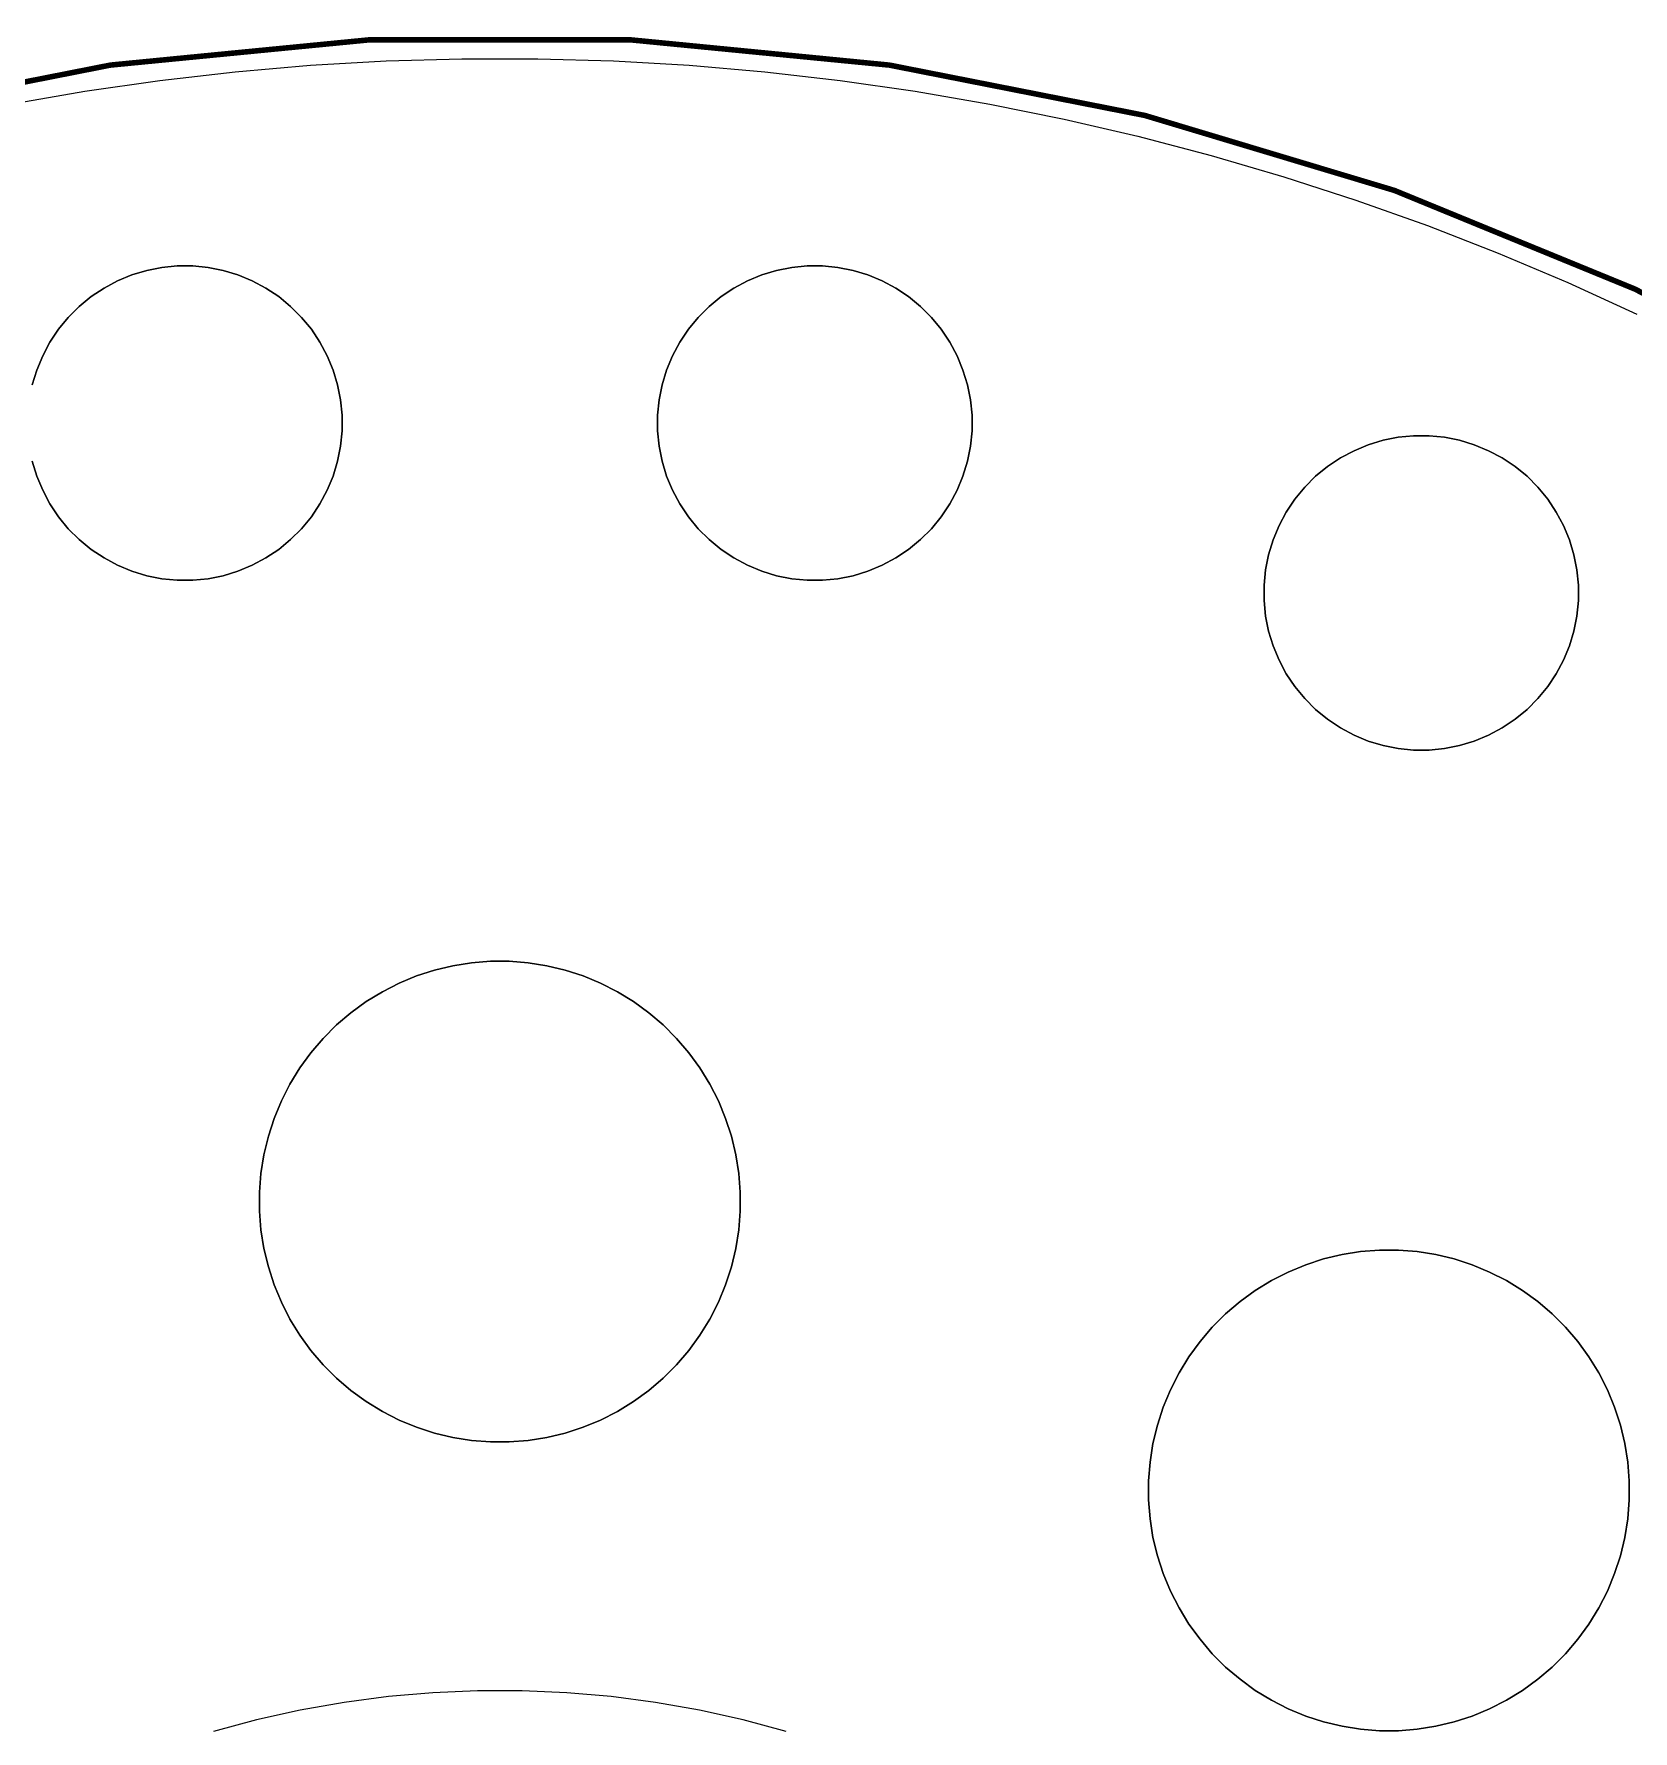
# Model space of a CAD drawing. Header units: millimetres. Extents: x -123 to 123, y -121 to 123.
# Drawn here: x -21.3 to 51.9, y 45 to 122.8 of the extents above; entities that cross this region are included whole.
import ezdxf

# ---------------------------------------------------------------- set-up
doc = ezdxf.new("R2010")
doc.units = ezdxf.units.MM
for name, color, linetype in [('BottomLayer', 5, 'Continuous'), ('Mechanical1', 6, 'Continuous'), ('MultiLayer', 9, 'Continuous'), ('TopLayer', 1, 'Continuous')]:
    doc.layers.add(name, color=color, linetype=linetype)

msp = doc.modelspace()

# ---------------------------------------------------------------- linework, layer by layer
at = {"layer": 'BottomLayer'}
for p, q in [((-12.13, 121.036), (-8.672, 121.333)), ((-8.672, 121.333), (-5.206, 121.531)), ((-5.206, 121.531), (-1.736, 121.63)), ((-1.736, 121.63), (1.736, 121.63)), ((1.736, 121.63), (5.206, 121.531)), ((5.206, 121.531), (8.672, 121.333)), ((8.672, 121.333), (12.13, 121.036)), ((-19.015, 120.147), (-15.579, 120.64)), ((-15.579, 120.64), (-12.13, 121.036)), ((12.13, 121.036), (15.579, 120.64)), ((15.579, 120.64), (19.015, 120.147)), ((-22.436, 119.555), (-19.015, 120.147)), ((19.015, 120.147), (22.436, 119.555)), ((22.436, 119.555), (25.838, 118.866)), ((25.838, 118.866), (29.22, 118.08)), ((29.22, 118.08), (32.577, 117.199)), ((32.577, 117.199), (35.908, 116.221)), ((35.908, 116.221), (39.21, 115.149)), ((39.21, 115.149), (42.48, 113.983)), ((42.48, 113.983), (45.715, 112.725)), ((-15.482, 112.072), (-16.175, 111.934)), ((-14.778, 112.141), (-15.482, 112.072)), ((-14.07, 112.141), (-14.778, 112.141)), ((-13.366, 112.072), (-14.07, 112.141)), ((-12.672, 111.934), (-13.366, 112.072)), ((13.366, 112.072), (12.672, 111.934)), ((14.07, 112.141), (13.366, 112.072)), ((14.778, 112.141), (14.07, 112.141)), ((15.482, 112.072), (14.778, 112.141)), ((16.175, 111.934), (15.482, 112.072)), ((45.715, 112.725), (48.913, 111.374)), ((-17.506, 111.458), (-18.13, 111.124)), ((-16.852, 111.729), (-17.506, 111.458)), ((-16.175, 111.934), (-16.852, 111.729)), ((-11.995, 111.729), (-12.672, 111.934)), ((-11.342, 111.458), (-11.995, 111.729)), ((-10.718, 111.124), (-11.342, 111.458)), ((11.342, 111.458), (10.718, 111.124)), ((11.995, 111.729), (11.342, 111.458)), ((12.672, 111.934), (11.995, 111.729)), ((16.852, 111.729), (16.175, 111.934)), ((17.506, 111.458), (16.852, 111.729)), ((18.13, 111.124), (17.506, 111.458)), ((48.913, 111.374), (52.072, 109.933)), ((-18.718, 110.731), (-19.265, 110.283)), ((-18.13, 111.124), (-18.718, 110.731)), ((-10.13, 110.731), (-10.718, 111.124)), ((-9.583, 110.283), (-10.13, 110.731)), ((10.13, 110.731), (9.583, 110.283)), ((10.718, 111.124), (10.13, 110.731)), ((18.718, 110.731), (18.13, 111.124)), ((19.265, 110.283), (18.718, 110.731)), ((-19.765, 109.783), (-20.214, 109.236)), ((-19.265, 110.283), (-19.765, 109.783)), ((-9.083, 109.783), (-9.583, 110.283)), ((-8.634, 109.236), (-9.083, 109.783)), ((9.083, 109.783), (8.634, 109.236)), ((9.583, 110.283), (9.083, 109.783)), ((19.765, 109.783), (19.265, 110.283)), ((20.214, 109.236), (19.765, 109.783)), ((-20.214, 109.236), (-20.607, 108.647)), ((-8.241, 108.647), (-8.634, 109.236)), ((8.634, 109.236), (8.241, 108.647)), ((20.607, 108.647), (20.214, 109.236)), ((-20.607, 108.647), (-20.94, 108.024)), ((-7.908, 108.024), (-8.241, 108.647)), ((8.241, 108.647), (7.908, 108.024)), ((20.94, 108.024), (20.607, 108.647)), ((-21.211, 107.37), (-21.416, 106.693)), ((-20.94, 108.024), (-21.211, 107.37)), ((-7.637, 107.37), (-7.908, 108.024)), ((-7.432, 106.693), (-7.637, 107.37)), ((7.637, 107.37), (7.432, 106.693)), ((7.908, 108.024), (7.637, 107.37)), ((21.211, 107.37), (20.94, 108.024)), ((21.416, 106.693), (21.211, 107.37)), ((-7.294, 105.999), (-7.432, 106.693)), ((7.432, 106.693), (7.294, 105.999)), ((21.554, 105.999), (21.416, 106.693)), ((-7.224, 105.295), (-7.294, 105.999)), ((7.294, 105.999), (7.224, 105.295)), ((21.624, 105.295), (21.554, 105.999)), ((-7.224, 104.942), (-7.224, 105.295)), ((7.224, 105.295), (7.224, 104.942)), ((21.624, 104.942), (21.624, 105.295)), ((-7.294, 103.884), (-7.224, 104.588)), ((-7.224, 104.588), (-7.224, 104.942)), ((7.224, 104.942), (7.224, 104.588)), ((7.224, 104.588), (7.294, 103.884)), ((21.554, 103.884), (21.624, 104.588)), ((21.624, 104.588), (21.624, 104.942)), ((41.144, 104.289), (40.45, 104.151)), ((41.848, 104.358), (41.144, 104.289)), ((42.556, 104.358), (41.848, 104.358)), ((43.26, 104.289), (42.556, 104.358)), ((43.953, 104.151), (43.26, 104.289)), ((-7.432, 103.19), (-7.294, 103.884)), ((7.294, 103.884), (7.432, 103.19)), ((21.416, 103.19), (21.554, 103.884)), ((39.12, 103.675), (38.496, 103.341)), ((39.773, 103.946), (39.12, 103.675)), ((40.45, 104.151), (39.773, 103.946)), ((44.63, 103.946), (43.953, 104.151)), ((45.284, 103.675), (44.63, 103.946)), ((45.908, 103.341), (45.284, 103.675)), ((-21.416, 103.19), (-21.211, 102.513)), ((-7.637, 102.513), (-7.432, 103.19)), ((7.432, 103.19), (7.637, 102.513)), ((21.211, 102.513), (21.416, 103.19)), ((37.908, 102.948), (37.361, 102.5)), ((38.496, 103.341), (37.908, 102.948)), ((46.496, 102.948), (45.908, 103.341)), ((47.043, 102.5), (46.496, 102.948)), ((-21.211, 102.513), (-20.94, 101.86)), ((-20.94, 101.86), (-20.607, 101.236)), ((-8.241, 101.236), (-7.908, 101.86)), ((-7.908, 101.86), (-7.637, 102.513)), ((7.637, 102.513), (7.908, 101.86)), ((7.908, 101.86), (8.241, 101.236)), ((20.607, 101.236), (20.94, 101.86)), ((20.94, 101.86), (21.211, 102.513)), ((36.861, 101.999), (36.412, 101.453)), ((37.361, 102.5), (36.861, 101.999)), ((47.543, 101.999), (47.043, 102.5)), ((47.992, 101.453), (47.543, 101.999)), ((-20.607, 101.236), (-20.214, 100.648)), ((-8.634, 100.648), (-8.241, 101.236)), ((8.241, 101.236), (8.634, 100.648)), ((20.214, 100.648), (20.607, 101.236)), ((36.412, 101.453), (36.019, 100.864)), ((48.385, 100.864), (47.992, 101.453)), ((-20.214, 100.648), (-19.765, 100.101)), ((-9.083, 100.101), (-8.634, 100.648)), ((8.634, 100.648), (9.083, 100.101)), ((19.765, 100.101), (20.214, 100.648)), ((36.019, 100.864), (35.686, 100.241)), ((48.718, 100.241), (48.385, 100.864)), ((-19.765, 100.101), (-19.265, 99.601)), ((-19.265, 99.601), (-18.718, 99.152)), ((-10.13, 99.152), (-9.583, 99.601)), ((-9.583, 99.601), (-9.083, 100.101)), ((9.083, 100.101), (9.583, 99.601)), ((9.583, 99.601), (10.13, 99.152)), ((18.718, 99.152), (19.265, 99.601)), ((19.265, 99.601), (19.765, 100.101)), ((35.415, 99.587), (35.21, 98.91)), ((35.686, 100.241), (35.415, 99.587)), ((48.989, 99.587), (48.718, 100.241)), ((49.194, 98.91), (48.989, 99.587)), ((-18.718, 99.152), (-18.13, 98.759)), ((-18.13, 98.759), (-17.506, 98.425)), ((-11.342, 98.425), (-10.718, 98.759)), ((-10.718, 98.759), (-10.13, 99.152)), ((10.13, 99.152), (10.718, 98.759)), ((10.718, 98.759), (11.342, 98.425)), ((17.506, 98.425), (18.13, 98.759)), ((18.13, 98.759), (18.718, 99.152)), ((35.21, 98.91), (35.072, 98.216)), ((49.332, 98.216), (49.194, 98.91)), ((-17.506, 98.425), (-16.852, 98.155)), ((-16.852, 98.155), (-16.175, 97.949)), ((-12.672, 97.949), (-11.995, 98.155)), ((-11.995, 98.155), (-11.342, 98.425)), ((11.342, 98.425), (11.995, 98.155)), ((11.995, 98.155), (12.672, 97.949)), ((16.175, 97.949), (16.852, 98.155)), ((16.852, 98.155), (17.506, 98.425)), ((35.072, 98.216), (35.002, 97.512)), ((49.402, 97.512), (49.332, 98.216)), ((-16.175, 97.949), (-15.482, 97.811)), ((-15.482, 97.811), (-14.778, 97.742)), ((-14.778, 97.742), (-14.07, 97.742)), ((-14.07, 97.742), (-13.366, 97.811)), ((-13.366, 97.811), (-12.672, 97.949)), ((12.672, 97.949), (13.366, 97.811)), ((13.366, 97.811), (14.07, 97.742)), ((14.07, 97.742), (14.778, 97.742)), ((14.778, 97.742), (15.482, 97.811)), ((15.482, 97.811), (16.175, 97.949)), ((35.002, 97.512), (35.002, 97.159)), ((49.402, 97.159), (49.402, 97.512)), ((35.002, 97.159), (35.002, 96.805)), ((35.002, 96.805), (35.072, 96.101)), ((49.332, 96.101), (49.402, 96.805)), ((49.402, 96.805), (49.402, 97.159)), ((35.072, 96.101), (35.21, 95.407)), ((49.194, 95.407), (49.332, 96.101)), ((35.21, 95.407), (35.415, 94.73)), ((48.989, 94.73), (49.194, 95.407)), ((35.415, 94.73), (35.686, 94.077)), ((35.686, 94.077), (36.019, 93.453)), ((48.385, 93.453), (48.718, 94.077)), ((48.718, 94.077), (48.989, 94.73)), ((36.019, 93.453), (36.412, 92.865)), ((47.992, 92.865), (48.385, 93.453)), ((36.412, 92.865), (36.861, 92.318)), ((47.543, 92.318), (47.992, 92.865)), ((36.861, 92.318), (37.361, 91.818)), ((37.361, 91.818), (37.908, 91.369)), ((46.496, 91.369), (47.043, 91.818)), ((47.043, 91.818), (47.543, 92.318)), ((37.908, 91.369), (38.496, 90.976)), ((38.496, 90.976), (39.12, 90.642)), ((45.284, 90.642), (45.908, 90.976)), ((45.908, 90.976), (46.496, 91.369)), ((39.12, 90.642), (39.773, 90.372)), ((39.773, 90.372), (40.45, 90.166)), ((43.953, 90.166), (44.63, 90.372)), ((44.63, 90.372), (45.284, 90.642)), ((40.45, 90.166), (41.144, 90.028)), ((41.144, 90.028), (41.848, 89.959)), ((41.848, 89.959), (42.556, 89.959)), ((42.556, 89.959), (43.26, 90.028)), ((43.26, 90.028), (43.953, 90.166)), ((-2.149, 80.081), (-2.991, 79.879)), ((-1.295, 80.216), (-2.149, 80.081)), ((-0.433, 80.284), (-1.295, 80.216)), ((0.433, 80.284), (-0.433, 80.284)), ((1.295, 80.216), (0.433, 80.284)), ((2.149, 80.081), (1.295, 80.216)), ((2.991, 79.879), (2.149, 80.081)), ((-3.813, 79.612), (-4.613, 79.281)), ((-2.991, 79.879), (-3.813, 79.612)), ((3.813, 79.612), (2.991, 79.879)), ((4.613, 79.281), (3.813, 79.612)), ((-5.383, 78.888), (-6.121, 78.436)), ((-4.613, 79.281), (-5.383, 78.888)), ((5.383, 78.888), (4.613, 79.281)), ((6.121, 78.436), (5.383, 78.888)), ((-6.821, 77.928), (-7.479, 77.366)), ((-6.121, 78.436), (-6.821, 77.928)), ((6.821, 77.928), (6.121, 78.436)), ((7.479, 77.366), (6.821, 77.928)), ((-7.479, 77.366), (-8.09, 76.754)), ((8.09, 76.754), (7.479, 77.366)), ((-8.09, 76.754), (-8.652, 76.096)), ((8.652, 76.096), (8.09, 76.754)), ((-8.652, 76.096), (-9.161, 75.396)), ((9.161, 75.396), (8.652, 76.096)), ((-9.613, 74.659), (-10.006, 73.888)), ((-9.161, 75.396), (-9.613, 74.659)), ((9.613, 74.659), (9.161, 75.396)), ((10.006, 73.888), (9.613, 74.659)), ((-10.006, 73.888), (-10.337, 73.089)), ((10.337, 73.089), (10.006, 73.888)), ((-10.337, 73.089), (-10.604, 72.266)), ((10.604, 72.266), (10.337, 73.089)), ((-10.604, 72.266), (-10.806, 71.425)), ((10.806, 71.425), (10.604, 72.266)), ((-10.806, 71.425), (-10.941, 70.57)), ((10.941, 70.57), (10.806, 71.425)), ((-10.941, 70.57), (-11.009, 69.708)), ((11.009, 69.708), (10.941, 70.57)), ((-11.009, 69.708), (-11.009, 69.275)), ((-11.009, 69.275), (-11.009, 68.843)), ((11.009, 69.275), (11.009, 69.708)), ((11.009, 68.843), (11.009, 69.275)), ((-11.009, 68.843), (-10.941, 67.98)), ((10.941, 67.98), (11.009, 68.843)), ((-10.941, 67.98), (-10.806, 67.126)), ((10.806, 67.126), (10.941, 67.98)), ((-10.806, 67.126), (-10.604, 66.285)), ((10.604, 66.285), (10.806, 67.126)), ((39.424, 66.986), (38.57, 66.851)), ((40.286, 67.054), (39.424, 66.986)), ((41.152, 67.054), (40.286, 67.054)), ((42.014, 66.986), (41.152, 67.054)), ((42.868, 66.851), (42.014, 66.986)), ((-10.604, 66.285), (-10.337, 65.462)), ((10.337, 65.462), (10.604, 66.285)), ((36.906, 66.381), (36.106, 66.05)), ((37.728, 66.649), (36.906, 66.381)), ((38.57, 66.851), (37.728, 66.649)), ((43.71, 66.649), (42.868, 66.851)), ((44.532, 66.381), (43.71, 66.649)), ((45.332, 66.05), (44.532, 66.381)), ((-10.337, 65.462), (-10.006, 64.663)), ((10.006, 64.663), (10.337, 65.462)), ((35.336, 65.658), (34.598, 65.206)), ((36.106, 66.05), (35.336, 65.658)), ((46.102, 65.658), (45.332, 66.05)), ((46.84, 65.206), (46.102, 65.658)), ((-10.006, 64.663), (-9.613, 63.892)), ((9.613, 63.892), (10.006, 64.663)), ((33.898, 64.697), (33.24, 64.135)), ((34.598, 65.206), (33.898, 64.697)), ((47.54, 64.697), (46.84, 65.206)), ((48.198, 64.135), (47.54, 64.697)), ((-9.613, 63.892), (-9.161, 63.154)), ((9.161, 63.154), (9.613, 63.892)), ((33.24, 64.135), (32.629, 63.524)), ((48.809, 63.524), (48.198, 64.135)), ((-9.161, 63.154), (-8.652, 62.454)), ((8.652, 62.454), (9.161, 63.154)), ((32.629, 63.524), (32.067, 62.866)), ((49.371, 62.866), (48.809, 63.524)), ((-8.652, 62.454), (-8.09, 61.797)), ((8.09, 61.797), (8.652, 62.454)), ((32.067, 62.866), (31.558, 62.166)), ((49.88, 62.166), (49.371, 62.866)), ((-8.09, 61.797), (-7.479, 61.185)), ((7.479, 61.185), (8.09, 61.797)), ((31.106, 61.428), (30.713, 60.658)), ((31.558, 62.166), (31.106, 61.428)), ((50.332, 61.428), (49.88, 62.166)), ((50.725, 60.658), (50.332, 61.428)), ((-7.479, 61.185), (-6.821, 60.623)), ((6.821, 60.623), (7.479, 61.185)), ((30.713, 60.658), (30.382, 59.858)), ((51.056, 59.858), (50.725, 60.658)), ((-6.821, 60.623), (-6.121, 60.115)), ((-6.121, 60.115), (-5.383, 59.663)), ((5.383, 59.663), (6.121, 60.115)), ((6.121, 60.115), (6.821, 60.623)), ((-5.383, 59.663), (-4.613, 59.27)), ((-4.613, 59.27), (-3.813, 58.939)), ((3.813, 58.939), (4.613, 59.27)), ((4.613, 59.27), (5.383, 59.663)), ((30.382, 59.858), (30.115, 59.036)), ((51.323, 59.036), (51.056, 59.858)), ((-3.813, 58.939), (-2.991, 58.671)), ((-2.991, 58.671), (-2.149, 58.469)), ((-2.149, 58.469), (-1.295, 58.334)), ((-1.295, 58.334), (-0.433, 58.266)), ((0.433, 58.266), (1.295, 58.334)), ((1.295, 58.334), (2.149, 58.469)), ((2.149, 58.469), (2.991, 58.671)), ((2.991, 58.671), (3.813, 58.939)), ((30.115, 59.036), (29.913, 58.194)), ((51.525, 58.194), (51.323, 59.036)), ((-0.433, 58.266), (0.433, 58.266)), ((29.913, 58.194), (29.778, 57.34)), ((51.66, 57.34), (51.525, 58.194)), ((29.778, 57.34), (29.71, 56.477)), ((51.728, 56.477), (51.66, 57.34)), ((29.71, 56.477), (29.71, 56.045)), ((29.71, 56.045), (29.71, 55.612)), ((51.728, 56.045), (51.728, 56.477)), ((51.728, 55.612), (51.728, 56.045)), ((29.71, 55.612), (29.778, 54.75)), ((51.66, 54.75), (51.728, 55.612)), ((29.778, 54.75), (29.913, 53.895)), ((51.525, 53.895), (51.66, 54.75)), ((29.913, 53.895), (30.115, 53.054)), ((51.323, 53.054), (51.525, 53.895)), ((30.115, 53.054), (30.382, 52.232)), ((51.056, 52.232), (51.323, 53.054)), ((30.382, 52.232), (30.713, 51.432)), ((50.725, 51.432), (51.056, 52.232)), ((30.713, 51.432), (31.106, 50.661)), ((50.332, 50.661), (50.725, 51.432)), ((31.106, 50.661), (31.558, 49.924)), ((49.88, 49.924), (50.332, 50.661)), ((31.558, 49.924), (32.067, 49.224)), ((49.371, 49.224), (49.88, 49.924)), ((32.067, 49.224), (32.629, 48.566)), ((48.809, 48.566), (49.371, 49.224)), ((32.629, 48.566), (33.24, 47.954)), ((48.198, 47.954), (48.809, 48.566)), ((33.24, 47.954), (33.898, 47.393)), ((47.54, 47.393), (48.198, 47.954)), ((-3.066, 46.78), (-5.104, 46.602)), ((-1.023, 46.869), (-3.066, 46.78)), ((1.023, 46.869), (-1.023, 46.869)), ((3.066, 46.78), (1.023, 46.869)), ((5.104, 46.602), (3.066, 46.78)), ((33.898, 47.393), (34.598, 46.884)), ((34.598, 46.884), (35.336, 46.432)), ((46.102, 46.432), (46.84, 46.884)), ((46.84, 46.884), (47.54, 47.393)), ((-9.146, 45.979), (-11.143, 45.537)), ((-7.132, 46.335), (-9.146, 45.979)), ((-5.104, 46.602), (-7.132, 46.335)), ((7.132, 46.335), (5.104, 46.602)), ((9.146, 45.979), (7.132, 46.335)), ((11.143, 45.537), (9.146, 45.979)), ((35.336, 46.432), (36.106, 46.039)), ((36.106, 46.039), (36.906, 45.708)), ((44.532, 45.708), (45.332, 46.039)), ((45.332, 46.039), (46.102, 46.432)), ((-11.143, 45.537), (-13.118, 45.007)), ((13.118, 45.007), (11.143, 45.537)), ((36.906, 45.708), (37.728, 45.441)), ((37.728, 45.441), (38.57, 45.239)), ((38.57, 45.239), (39.424, 45.104)), ((39.424, 45.104), (40.286, 45.036)), ((41.152, 45.036), (42.014, 45.104)), ((42.014, 45.104), (42.868, 45.239)), ((42.868, 45.239), (43.71, 45.441)), ((43.71, 45.441), (44.532, 45.708)), ((40.286, 45.036), (41.152, 45.036))]:
    msp.add_line(p, q, dxfattribs=at)
at = {"layer": 'Mechanical1', "const_width": 0.254}
msp.add_lwpolyline([(-21.173, -120.797, -11.497626), (21.173, -120.797)], format="xyb", dxfattribs=at)
at = {"layer": 'MultiLayer'}
for p, q in [((-16.175, 111.934), (-15.482, 112.072)), ((-15.482, 112.072), (-14.778, 112.141)), ((-14.778, 112.141), (-14.424, 112.141)), ((-14.424, 112.141), (-14.07, 112.141)), ((-14.07, 112.141), (-13.366, 112.072)), ((-13.366, 112.072), (-12.672, 111.934)), ((12.672, 111.934), (13.366, 112.072)), ((13.366, 112.072), (14.07, 112.141)), ((14.07, 112.141), (14.424, 112.141)), ((14.424, 112.141), (14.778, 112.141)), ((14.778, 112.141), (15.482, 112.072)), ((15.482, 112.072), (16.175, 111.934)), ((-18.13, 111.124), (-17.506, 111.458)), ((-17.506, 111.458), (-16.852, 111.729)), ((-16.852, 111.729), (-16.175, 111.934)), ((-12.672, 111.934), (-11.995, 111.729)), ((-11.995, 111.729), (-11.342, 111.458)), ((-11.342, 111.458), (-10.718, 111.124)), ((10.718, 111.124), (11.342, 111.458)), ((11.342, 111.458), (11.995, 111.729)), ((11.995, 111.729), (12.672, 111.934)), ((16.175, 111.934), (16.852, 111.729)), ((16.852, 111.729), (17.506, 111.458)), ((17.506, 111.458), (18.13, 111.124)), ((-19.265, 110.283), (-18.718, 110.731)), ((-18.718, 110.731), (-18.13, 111.124)), ((-10.718, 111.124), (-10.13, 110.731)), ((-10.13, 110.731), (-9.583, 110.283)), ((9.583, 110.283), (10.13, 110.731)), ((10.13, 110.731), (10.718, 111.124)), ((18.13, 111.124), (18.718, 110.731)), ((18.718, 110.731), (19.265, 110.283)), ((-20.214, 109.236), (-19.765, 109.783)), ((-19.765, 109.783), (-19.265, 110.283)), ((-9.583, 110.283), (-9.083, 109.783)), ((-9.083, 109.783), (-8.634, 109.236)), ((8.634, 109.236), (9.083, 109.783)), ((9.083, 109.783), (9.583, 110.283)), ((19.265, 110.283), (19.765, 109.783)), ((19.765, 109.783), (20.214, 109.236)), ((-20.607, 108.647), (-20.214, 109.236)), ((-8.634, 109.236), (-8.241, 108.647)), ((8.241, 108.647), (8.634, 109.236)), ((20.214, 109.236), (20.607, 108.647)), ((-20.94, 108.024), (-20.607, 108.647)), ((-8.241, 108.647), (-7.908, 108.024)), ((7.908, 108.024), (8.241, 108.647)), ((20.607, 108.647), (20.94, 108.024)), ((-21.416, 106.693), (-21.211, 107.37)), ((-21.211, 107.37), (-20.94, 108.024)), ((-7.908, 108.024), (-7.637, 107.37)), ((-7.637, 107.37), (-7.432, 106.693)), ((7.432, 106.693), (7.637, 107.37)), ((7.637, 107.37), (7.908, 108.024)), ((20.94, 108.024), (21.211, 107.37)), ((21.211, 107.37), (21.416, 106.693)), ((-7.432, 106.693), (-7.294, 105.999)), ((7.294, 105.999), (7.432, 106.693)), ((21.416, 106.693), (21.554, 105.999)), ((-7.294, 105.999), (-7.224, 105.295)), ((7.224, 105.295), (7.294, 105.999)), ((21.554, 105.999), (21.624, 105.295)), ((-7.224, 105.295), (-7.224, 104.942)), ((7.224, 104.942), (7.224, 105.295)), ((21.624, 105.295), (21.624, 104.942)), ((-7.224, 104.588), (-7.294, 103.884)), ((-7.224, 104.942), (-7.224, 104.588)), ((7.224, 104.588), (7.224, 104.942)), ((7.294, 103.884), (7.224, 104.588)), ((21.624, 104.588), (21.554, 103.884)), ((21.624, 104.942), (21.624, 104.588)), ((40.45, 104.151), (41.144, 104.289)), ((41.144, 104.289), (41.848, 104.358)), ((41.848, 104.358), (42.202, 104.358)), ((42.202, 104.358), (42.556, 104.358)), ((42.556, 104.358), (43.26, 104.289)), ((43.26, 104.289), (43.953, 104.151)), ((-7.294, 103.884), (-7.432, 103.19)), ((7.432, 103.19), (7.294, 103.884)), ((21.554, 103.884), (21.416, 103.19)), ((38.496, 103.341), (39.12, 103.675)), ((39.12, 103.675), (39.773, 103.946)), ((39.773, 103.946), (40.45, 104.151)), ((43.953, 104.151), (44.63, 103.946)), ((44.63, 103.946), (45.284, 103.675)), ((45.284, 103.675), (45.908, 103.341)), ((-21.211, 102.513), (-21.416, 103.19)), ((-7.432, 103.19), (-7.637, 102.513)), ((7.637, 102.513), (7.432, 103.19)), ((21.416, 103.19), (21.211, 102.513)), ((37.361, 102.5), (37.908, 102.948)), ((37.908, 102.948), (38.496, 103.341)), ((45.908, 103.341), (46.496, 102.948)), ((46.496, 102.948), (47.043, 102.5)), ((-20.94, 101.86), (-21.211, 102.513)), ((-20.607, 101.236), (-20.94, 101.86)), ((-7.908, 101.86), (-8.241, 101.236)), ((-7.637, 102.513), (-7.908, 101.86)), ((7.908, 101.86), (7.637, 102.513)), ((8.241, 101.236), (7.908, 101.86)), ((20.94, 101.86), (20.607, 101.236)), ((21.211, 102.513), (20.94, 101.86)), ((36.412, 101.453), (36.861, 101.999)), ((36.861, 101.999), (37.361, 102.5)), ((47.043, 102.5), (47.543, 101.999)), ((47.543, 101.999), (47.992, 101.453)), ((-20.214, 100.648), (-20.607, 101.236)), ((-8.241, 101.236), (-8.634, 100.648)), ((8.634, 100.648), (8.241, 101.236)), ((20.607, 101.236), (20.214, 100.648)), ((36.019, 100.864), (36.412, 101.453)), ((47.992, 101.453), (48.385, 100.864)), ((-19.765, 100.101), (-20.214, 100.648)), ((-8.634, 100.648), (-9.083, 100.101)), ((9.083, 100.101), (8.634, 100.648)), ((20.214, 100.648), (19.765, 100.101)), ((35.686, 100.241), (36.019, 100.864)), ((48.385, 100.864), (48.718, 100.241)), ((-19.265, 99.601), (-19.765, 100.101)), ((-18.718, 99.152), (-19.265, 99.601)), ((-9.583, 99.601), (-10.13, 99.152)), ((-9.083, 100.101), (-9.583, 99.601)), ((9.583, 99.601), (9.083, 100.101)), ((10.13, 99.152), (9.583, 99.601)), ((19.265, 99.601), (18.718, 99.152)), ((19.765, 100.101), (19.265, 99.601)), ((35.21, 98.91), (35.415, 99.587)), ((35.415, 99.587), (35.686, 100.241)), ((48.718, 100.241), (48.989, 99.587)), ((48.989, 99.587), (49.194, 98.91)), ((-18.13, 98.759), (-18.718, 99.152)), ((-17.506, 98.425), (-18.13, 98.759)), ((-10.718, 98.759), (-11.342, 98.425)), ((-10.13, 99.152), (-10.718, 98.759)), ((10.718, 98.759), (10.13, 99.152)), ((11.342, 98.425), (10.718, 98.759)), ((18.13, 98.759), (17.506, 98.425)), ((18.718, 99.152), (18.13, 98.759)), ((35.072, 98.216), (35.21, 98.91)), ((49.194, 98.91), (49.332, 98.216)), ((-16.852, 98.155), (-17.506, 98.425)), ((-16.175, 97.949), (-16.852, 98.155)), ((-11.995, 98.155), (-12.672, 97.949)), ((-11.342, 98.425), (-11.995, 98.155)), ((11.995, 98.155), (11.342, 98.425)), ((12.672, 97.949), (11.995, 98.155)), ((16.852, 98.155), (16.175, 97.949)), ((17.506, 98.425), (16.852, 98.155)), ((35.002, 97.512), (35.072, 98.216)), ((49.332, 98.216), (49.402, 97.512)), ((-15.482, 97.811), (-16.175, 97.949)), ((-14.778, 97.742), (-15.482, 97.811)), ((-14.424, 97.742), (-14.778, 97.742)), ((-14.424, 97.742), (-14.424, 97.742)), ((-14.07, 97.742), (-14.424, 97.742)), ((-13.366, 97.811), (-14.07, 97.742)), ((-12.672, 97.949), (-13.366, 97.811)), ((13.366, 97.811), (12.672, 97.949)), ((14.07, 97.742), (13.366, 97.811)), ((14.424, 97.742), (14.07, 97.742)), ((14.424, 97.742), (14.424, 97.742)), ((14.778, 97.742), (14.424, 97.742)), ((15.482, 97.811), (14.778, 97.742)), ((16.175, 97.949), (15.482, 97.811)), ((35.002, 97.159), (35.002, 97.512)), ((49.402, 97.512), (49.402, 97.159)), ((35.002, 96.805), (35.002, 97.159)), ((35.072, 96.101), (35.002, 96.805)), ((49.402, 96.805), (49.332, 96.101)), ((49.402, 97.159), (49.402, 96.805)), ((35.21, 95.407), (35.072, 96.101)), ((49.332, 96.101), (49.194, 95.407)), ((35.415, 94.73), (35.21, 95.407)), ((49.194, 95.407), (48.989, 94.73)), ((35.686, 94.077), (35.415, 94.73)), ((36.019, 93.453), (35.686, 94.077)), ((48.718, 94.077), (48.385, 93.453)), ((48.989, 94.73), (48.718, 94.077)), ((36.412, 92.865), (36.019, 93.453)), ((48.385, 93.453), (47.992, 92.865)), ((36.861, 92.318), (36.412, 92.865)), ((47.992, 92.865), (47.543, 92.318)), ((37.361, 91.818), (36.861, 92.318)), ((37.908, 91.369), (37.361, 91.818)), ((47.043, 91.818), (46.496, 91.369)), ((47.543, 92.318), (47.043, 91.818)), ((38.496, 90.976), (37.908, 91.369)), ((39.12, 90.642), (38.496, 90.976)), ((45.908, 90.976), (45.284, 90.642)), ((46.496, 91.369), (45.908, 90.976)), ((39.773, 90.372), (39.12, 90.642)), ((40.45, 90.166), (39.773, 90.372)), ((44.63, 90.372), (43.953, 90.166)), ((45.284, 90.642), (44.63, 90.372)), ((41.144, 90.028), (40.45, 90.166)), ((41.848, 89.959), (41.144, 90.028)), ((42.202, 89.959), (41.848, 89.959)), ((42.202, 89.959), (42.202, 89.959)), ((42.556, 89.959), (42.202, 89.959)), ((43.26, 90.028), (42.556, 89.959)), ((43.953, 90.166), (43.26, 90.028)), ((-2.991, 79.879), (-2.149, 80.081)), ((-2.149, 80.081), (-1.295, 80.216)), ((-1.295, 80.216), (-0.433, 80.284)), ((-0.433, 80.284), (0, 80.284)), ((0, 80.284), (0.433, 80.284)), ((0.433, 80.284), (1.295, 80.216)), ((1.295, 80.216), (2.149, 80.081)), ((2.149, 80.081), (2.991, 79.879)), ((-4.613, 79.281), (-3.813, 79.612)), ((-3.813, 79.612), (-2.991, 79.879)), ((2.991, 79.879), (3.813, 79.612)), ((3.813, 79.612), (4.613, 79.281)), ((-6.121, 78.436), (-5.383, 78.888)), ((-5.383, 78.888), (-4.613, 79.281)), ((4.613, 79.281), (5.383, 78.888)), ((5.383, 78.888), (6.121, 78.436)), ((-7.479, 77.366), (-6.821, 77.928)), ((-6.821, 77.928), (-6.121, 78.436)), ((6.121, 78.436), (6.821, 77.928)), ((6.821, 77.928), (7.479, 77.366)), ((-8.09, 76.754), (-7.479, 77.366)), ((7.479, 77.366), (8.09, 76.754)), ((-8.652, 76.096), (-8.09, 76.754)), ((8.09, 76.754), (8.652, 76.096)), ((-9.161, 75.396), (-8.652, 76.096)), ((8.652, 76.096), (9.161, 75.396)), ((-10.006, 73.888), (-9.613, 74.659)), ((-9.613, 74.659), (-9.161, 75.396)), ((9.161, 75.396), (9.613, 74.659)), ((9.613, 74.659), (10.006, 73.888)), ((-10.337, 73.089), (-10.006, 73.888)), ((10.006, 73.888), (10.337, 73.089)), ((-10.604, 72.266), (-10.337, 73.089)), ((10.337, 73.089), (10.604, 72.266)), ((-10.806, 71.425), (-10.604, 72.266)), ((10.604, 72.266), (10.806, 71.425)), ((-10.941, 70.57), (-10.806, 71.425)), ((10.806, 71.425), (10.941, 70.57)), ((-11.009, 69.708), (-10.941, 70.57)), ((10.941, 70.57), (11.009, 69.708)), ((-11.009, 69.275), (-11.009, 69.708)), ((-11.009, 68.843), (-11.009, 69.275)), ((11.009, 69.708), (11.009, 69.275)), ((11.009, 69.275), (11.009, 68.843)), ((-10.941, 67.98), (-11.009, 68.843)), ((11.009, 68.843), (10.941, 67.98)), ((-10.806, 67.126), (-10.941, 67.98)), ((10.941, 67.98), (10.806, 67.126)), ((-10.604, 66.285), (-10.806, 67.126)), ((10.806, 67.126), (10.604, 66.285)), ((38.57, 66.851), (39.424, 66.986)), ((39.424, 66.986), (40.286, 67.054)), ((40.286, 67.054), (40.719, 67.054)), ((40.719, 67.054), (41.152, 67.054)), ((41.152, 67.054), (42.014, 66.986)), ((42.014, 66.986), (42.868, 66.851)), ((-10.337, 65.462), (-10.604, 66.285)), ((10.604, 66.285), (10.337, 65.462)), ((36.106, 66.05), (36.906, 66.381)), ((36.906, 66.381), (37.728, 66.649)), ((37.728, 66.649), (38.57, 66.851)), ((42.868, 66.851), (43.71, 66.649)), ((43.71, 66.649), (44.532, 66.381)), ((44.532, 66.381), (45.332, 66.05)), ((-10.006, 64.663), (-10.337, 65.462)), ((10.337, 65.462), (10.006, 64.663)), ((34.598, 65.206), (35.336, 65.658)), ((35.336, 65.658), (36.106, 66.05)), ((45.332, 66.05), (46.102, 65.658)), ((46.102, 65.658), (46.84, 65.206)), ((-9.613, 63.892), (-10.006, 64.663)), ((10.006, 64.663), (9.613, 63.892)), ((33.24, 64.135), (33.898, 64.697)), ((33.898, 64.697), (34.598, 65.206)), ((46.84, 65.206), (47.54, 64.697)), ((47.54, 64.697), (48.198, 64.135)), ((-9.161, 63.154), (-9.613, 63.892)), ((9.613, 63.892), (9.161, 63.154)), ((32.629, 63.524), (33.24, 64.135)), ((48.198, 64.135), (48.809, 63.524)), ((-8.652, 62.454), (-9.161, 63.154)), ((9.161, 63.154), (8.652, 62.454)), ((32.067, 62.866), (32.629, 63.524)), ((48.809, 63.524), (49.371, 62.866)), ((-8.09, 61.797), (-8.652, 62.454)), ((8.652, 62.454), (8.09, 61.797)), ((31.558, 62.166), (32.067, 62.866)), ((49.371, 62.866), (49.88, 62.166)), ((-7.479, 61.185), (-8.09, 61.797)), ((8.09, 61.797), (7.479, 61.185)), ((30.713, 60.658), (31.106, 61.428)), ((31.106, 61.428), (31.558, 62.166)), ((49.88, 62.166), (50.332, 61.428)), ((50.332, 61.428), (50.725, 60.658)), ((-6.821, 60.623), (-7.479, 61.185)), ((7.479, 61.185), (6.821, 60.623)), ((30.382, 59.858), (30.713, 60.658)), ((50.725, 60.658), (51.056, 59.858)), ((-6.121, 60.115), (-6.821, 60.623)), ((-5.383, 59.663), (-6.121, 60.115)), ((6.121, 60.115), (5.383, 59.663)), ((6.821, 60.623), (6.121, 60.115)), ((-4.613, 59.27), (-5.383, 59.663)), ((-3.813, 58.939), (-4.613, 59.27)), ((4.613, 59.27), (3.813, 58.939)), ((5.383, 59.663), (4.613, 59.27)), ((30.115, 59.036), (30.382, 59.858)), ((51.056, 59.858), (51.323, 59.036)), ((-2.991, 58.671), (-3.813, 58.939)), ((-2.149, 58.469), (-2.991, 58.671)), ((-1.295, 58.334), (-2.149, 58.469)), ((-0.433, 58.266), (-1.295, 58.334)), ((1.295, 58.334), (0.433, 58.266)), ((2.149, 58.469), (1.295, 58.334)), ((2.991, 58.671), (2.149, 58.469)), ((3.813, 58.939), (2.991, 58.671)), ((29.913, 58.194), (30.115, 59.036)), ((51.323, 59.036), (51.525, 58.194)), ((0, 58.266), (-0.433, 58.266)), ((0, 58.266), (0, 58.266)), ((0.433, 58.266), (0, 58.266)), ((29.778, 57.34), (29.913, 58.194)), ((51.525, 58.194), (51.66, 57.34)), ((29.71, 56.477), (29.778, 57.34)), ((51.66, 57.34), (51.728, 56.477)), ((29.71, 56.045), (29.71, 56.477)), ((29.71, 55.612), (29.71, 56.045)), ((51.728, 56.477), (51.728, 56.045)), ((51.728, 56.045), (51.728, 55.612)), ((29.778, 54.75), (29.71, 55.612)), ((51.728, 55.612), (51.66, 54.75)), ((29.913, 53.895), (29.778, 54.75)), ((51.66, 54.75), (51.525, 53.895)), ((30.115, 53.054), (29.913, 53.895)), ((51.525, 53.895), (51.323, 53.054)), ((30.382, 52.232), (30.115, 53.054)), ((51.323, 53.054), (51.056, 52.232)), ((30.713, 51.432), (30.382, 52.232)), ((51.056, 52.232), (50.725, 51.432)), ((31.106, 50.661), (30.713, 51.432)), ((50.725, 51.432), (50.332, 50.661)), ((31.558, 49.924), (31.106, 50.661)), ((50.332, 50.661), (49.88, 49.924)), ((32.067, 49.224), (31.558, 49.924)), ((49.88, 49.924), (49.371, 49.224)), ((32.629, 48.566), (32.067, 49.224)), ((49.371, 49.224), (48.809, 48.566)), ((33.24, 47.954), (32.629, 48.566)), ((48.809, 48.566), (48.198, 47.954)), ((33.898, 47.393), (33.24, 47.954)), ((48.198, 47.954), (47.54, 47.393)), ((-3.066, 46.78), (-5.104, 46.602)), ((-1.023, 46.869), (-3.066, 46.78)), ((0, 46.869), (-1.023, 46.869)), ((1.023, 46.869), (0, 46.869)), ((3.066, 46.78), (1.023, 46.869)), ((5.104, 46.602), (3.066, 46.78)), ((34.598, 46.884), (33.898, 47.393)), ((35.336, 46.432), (34.598, 46.884)), ((46.84, 46.884), (46.102, 46.432)), ((47.54, 47.393), (46.84, 46.884)), ((-9.146, 45.979), (-11.143, 45.537)), ((-7.132, 46.335), (-9.146, 45.979)), ((-5.104, 46.602), (-7.132, 46.335)), ((7.132, 46.335), (5.104, 46.602)), ((9.146, 45.979), (7.132, 46.335)), ((11.143, 45.537), (9.146, 45.979)), ((36.106, 46.039), (35.336, 46.432)), ((36.906, 45.708), (36.106, 46.039)), ((45.332, 46.039), (44.532, 45.708)), ((46.102, 46.432), (45.332, 46.039)), ((-11.143, 45.537), (-13.118, 45.007)), ((13.118, 45.007), (11.143, 45.537)), ((37.728, 45.441), (36.906, 45.708)), ((38.57, 45.239), (37.728, 45.441)), ((39.424, 45.104), (38.57, 45.239)), ((40.286, 45.036), (39.424, 45.104)), ((42.014, 45.104), (41.152, 45.036)), ((42.868, 45.239), (42.014, 45.104)), ((43.71, 45.441), (42.868, 45.239)), ((44.532, 45.708), (43.71, 45.441)), ((40.719, 45.036), (40.286, 45.036)), ((40.719, 45.036), (40.719, 45.036)), ((41.152, 45.036), (40.719, 45.036))]:
    msp.add_line(p, q, dxfattribs=at)
at = {"layer": 'TopLayer'}
for p, q in [((-12.13, 121.036), (-8.672, 121.333)), ((-8.672, 121.333), (-5.206, 121.531)), ((-5.206, 121.531), (-1.736, 121.63)), ((-1.736, 121.63), (1.736, 121.63)), ((1.736, 121.63), (5.206, 121.531)), ((5.206, 121.531), (8.672, 121.333)), ((8.672, 121.333), (12.13, 121.036)), ((-19.015, 120.147), (-15.579, 120.64)), ((-15.579, 120.64), (-12.13, 121.036)), ((12.13, 121.036), (15.579, 120.64)), ((15.579, 120.64), (19.015, 120.147)), ((-22.436, 119.555), (-19.015, 120.147)), ((19.015, 120.147), (22.436, 119.555)), ((22.436, 119.555), (25.838, 118.866)), ((25.838, 118.866), (29.22, 118.08)), ((29.22, 118.08), (32.577, 117.199)), ((32.577, 117.199), (35.908, 116.221)), ((35.908, 116.221), (39.21, 115.149)), ((39.21, 115.149), (42.48, 113.983)), ((42.48, 113.983), (45.715, 112.725)), ((-15.482, 112.072), (-16.175, 111.934)), ((-14.778, 112.141), (-15.482, 112.072)), ((-14.07, 112.141), (-14.778, 112.141)), ((-13.366, 112.072), (-14.07, 112.141)), ((-12.672, 111.934), (-13.366, 112.072)), ((13.366, 112.072), (12.672, 111.934)), ((14.07, 112.141), (13.366, 112.072)), ((14.778, 112.141), (14.07, 112.141)), ((15.482, 112.072), (14.778, 112.141)), ((16.175, 111.934), (15.482, 112.072)), ((45.715, 112.725), (48.913, 111.374)), ((-17.506, 111.458), (-18.13, 111.124)), ((-16.852, 111.729), (-17.506, 111.458)), ((-16.175, 111.934), (-16.852, 111.729)), ((-11.995, 111.729), (-12.672, 111.934)), ((-11.342, 111.458), (-11.995, 111.729)), ((-10.718, 111.124), (-11.342, 111.458)), ((11.342, 111.458), (10.718, 111.124)), ((11.995, 111.729), (11.342, 111.458)), ((12.672, 111.934), (11.995, 111.729)), ((16.852, 111.729), (16.175, 111.934)), ((17.506, 111.458), (16.852, 111.729)), ((18.13, 111.124), (17.506, 111.458)), ((48.913, 111.374), (52.072, 109.933)), ((-18.718, 110.731), (-19.265, 110.283)), ((-18.13, 111.124), (-18.718, 110.731)), ((-10.13, 110.731), (-10.718, 111.124)), ((-9.583, 110.283), (-10.13, 110.731)), ((10.13, 110.731), (9.583, 110.283)), ((10.718, 111.124), (10.13, 110.731)), ((18.718, 110.731), (18.13, 111.124)), ((19.265, 110.283), (18.718, 110.731)), ((-19.765, 109.783), (-20.214, 109.236)), ((-19.265, 110.283), (-19.765, 109.783)), ((-9.083, 109.783), (-9.583, 110.283)), ((-8.634, 109.236), (-9.083, 109.783)), ((9.083, 109.783), (8.634, 109.236)), ((9.583, 110.283), (9.083, 109.783)), ((19.765, 109.783), (19.265, 110.283)), ((20.214, 109.236), (19.765, 109.783)), ((-20.214, 109.236), (-20.607, 108.647)), ((-8.241, 108.647), (-8.634, 109.236)), ((8.634, 109.236), (8.241, 108.647)), ((20.607, 108.647), (20.214, 109.236)), ((-20.607, 108.647), (-20.94, 108.024)), ((-7.908, 108.024), (-8.241, 108.647)), ((8.241, 108.647), (7.908, 108.024)), ((20.94, 108.024), (20.607, 108.647)), ((-21.211, 107.37), (-21.416, 106.693)), ((-20.94, 108.024), (-21.211, 107.37)), ((-7.637, 107.37), (-7.908, 108.024)), ((-7.432, 106.693), (-7.637, 107.37)), ((7.637, 107.37), (7.432, 106.693)), ((7.908, 108.024), (7.637, 107.37)), ((21.211, 107.37), (20.94, 108.024)), ((21.416, 106.693), (21.211, 107.37)), ((-7.294, 105.999), (-7.432, 106.693)), ((7.432, 106.693), (7.294, 105.999)), ((21.554, 105.999), (21.416, 106.693)), ((-7.224, 105.295), (-7.294, 105.999)), ((7.294, 105.999), (7.224, 105.295)), ((21.624, 105.295), (21.554, 105.999)), ((-7.224, 104.942), (-7.224, 105.295)), ((7.224, 105.295), (7.224, 104.942)), ((21.624, 104.942), (21.624, 105.295)), ((-7.294, 103.884), (-7.224, 104.588)), ((-7.224, 104.588), (-7.224, 104.942)), ((7.224, 104.942), (7.224, 104.588)), ((7.224, 104.588), (7.294, 103.884)), ((21.554, 103.884), (21.624, 104.588)), ((21.624, 104.588), (21.624, 104.942)), ((41.144, 104.289), (40.45, 104.151)), ((41.848, 104.358), (41.144, 104.289)), ((42.556, 104.358), (41.848, 104.358)), ((43.26, 104.289), (42.556, 104.358)), ((43.953, 104.151), (43.26, 104.289)), ((-7.432, 103.19), (-7.294, 103.884)), ((7.294, 103.884), (7.432, 103.19)), ((21.416, 103.19), (21.554, 103.884)), ((39.12, 103.675), (38.496, 103.341)), ((39.773, 103.946), (39.12, 103.675)), ((40.45, 104.151), (39.773, 103.946)), ((44.63, 103.946), (43.953, 104.151)), ((45.284, 103.675), (44.63, 103.946)), ((45.908, 103.341), (45.284, 103.675)), ((-21.416, 103.19), (-21.211, 102.513)), ((-7.637, 102.513), (-7.432, 103.19)), ((7.432, 103.19), (7.637, 102.513)), ((21.211, 102.513), (21.416, 103.19)), ((37.908, 102.948), (37.361, 102.5)), ((38.496, 103.341), (37.908, 102.948)), ((46.496, 102.948), (45.908, 103.341)), ((47.043, 102.5), (46.496, 102.948)), ((-21.211, 102.513), (-20.94, 101.86)), ((-20.94, 101.86), (-20.607, 101.236)), ((-8.241, 101.236), (-7.908, 101.86)), ((-7.908, 101.86), (-7.637, 102.513)), ((7.637, 102.513), (7.908, 101.86)), ((7.908, 101.86), (8.241, 101.236)), ((20.607, 101.236), (20.94, 101.86)), ((20.94, 101.86), (21.211, 102.513)), ((36.861, 101.999), (36.412, 101.453)), ((37.361, 102.5), (36.861, 101.999)), ((47.543, 101.999), (47.043, 102.5)), ((47.992, 101.453), (47.543, 101.999)), ((-20.607, 101.236), (-20.214, 100.648)), ((-8.634, 100.648), (-8.241, 101.236)), ((8.241, 101.236), (8.634, 100.648)), ((20.214, 100.648), (20.607, 101.236)), ((36.412, 101.453), (36.019, 100.864)), ((48.385, 100.864), (47.992, 101.453)), ((-20.214, 100.648), (-19.765, 100.101)), ((-9.083, 100.101), (-8.634, 100.648)), ((8.634, 100.648), (9.083, 100.101)), ((19.765, 100.101), (20.214, 100.648)), ((36.019, 100.864), (35.686, 100.241)), ((48.718, 100.241), (48.385, 100.864)), ((-19.765, 100.101), (-19.265, 99.601)), ((-19.265, 99.601), (-18.718, 99.152)), ((-10.13, 99.152), (-9.583, 99.601)), ((-9.583, 99.601), (-9.083, 100.101)), ((9.083, 100.101), (9.583, 99.601)), ((9.583, 99.601), (10.13, 99.152)), ((18.718, 99.152), (19.265, 99.601)), ((19.265, 99.601), (19.765, 100.101)), ((35.415, 99.587), (35.21, 98.91)), ((35.686, 100.241), (35.415, 99.587)), ((48.989, 99.587), (48.718, 100.241)), ((49.194, 98.91), (48.989, 99.587)), ((-18.718, 99.152), (-18.13, 98.759)), ((-18.13, 98.759), (-17.506, 98.425)), ((-11.342, 98.425), (-10.718, 98.759)), ((-10.718, 98.759), (-10.13, 99.152)), ((10.13, 99.152), (10.718, 98.759)), ((10.718, 98.759), (11.342, 98.425)), ((17.506, 98.425), (18.13, 98.759)), ((18.13, 98.759), (18.718, 99.152)), ((35.21, 98.91), (35.072, 98.216)), ((49.332, 98.216), (49.194, 98.91)), ((-17.506, 98.425), (-16.852, 98.155)), ((-16.852, 98.155), (-16.175, 97.949)), ((-12.672, 97.949), (-11.995, 98.155)), ((-11.995, 98.155), (-11.342, 98.425)), ((11.342, 98.425), (11.995, 98.155)), ((11.995, 98.155), (12.672, 97.949)), ((16.175, 97.949), (16.852, 98.155)), ((16.852, 98.155), (17.506, 98.425)), ((35.072, 98.216), (35.002, 97.512)), ((49.402, 97.512), (49.332, 98.216)), ((-16.175, 97.949), (-15.482, 97.811)), ((-15.482, 97.811), (-14.778, 97.742)), ((-14.778, 97.742), (-14.07, 97.742)), ((-14.07, 97.742), (-13.366, 97.811)), ((-13.366, 97.811), (-12.672, 97.949)), ((12.672, 97.949), (13.366, 97.811)), ((13.366, 97.811), (14.07, 97.742)), ((14.07, 97.742), (14.778, 97.742)), ((14.778, 97.742), (15.482, 97.811)), ((15.482, 97.811), (16.175, 97.949)), ((35.002, 97.512), (35.002, 97.159)), ((49.402, 97.159), (49.402, 97.512)), ((35.002, 97.159), (35.002, 96.805)), ((35.002, 96.805), (35.072, 96.101)), ((49.332, 96.101), (49.402, 96.805)), ((49.402, 96.805), (49.402, 97.159)), ((35.072, 96.101), (35.21, 95.407)), ((49.194, 95.407), (49.332, 96.101)), ((35.21, 95.407), (35.415, 94.73)), ((48.989, 94.73), (49.194, 95.407)), ((35.415, 94.73), (35.686, 94.077)), ((35.686, 94.077), (36.019, 93.453)), ((48.385, 93.453), (48.718, 94.077)), ((48.718, 94.077), (48.989, 94.73)), ((36.019, 93.453), (36.412, 92.865)), ((47.992, 92.865), (48.385, 93.453)), ((36.412, 92.865), (36.861, 92.318)), ((47.543, 92.318), (47.992, 92.865)), ((36.861, 92.318), (37.361, 91.818)), ((37.361, 91.818), (37.908, 91.369)), ((46.496, 91.369), (47.043, 91.818)), ((47.043, 91.818), (47.543, 92.318)), ((37.908, 91.369), (38.496, 90.976)), ((38.496, 90.976), (39.12, 90.642)), ((45.284, 90.642), (45.908, 90.976)), ((45.908, 90.976), (46.496, 91.369)), ((39.12, 90.642), (39.773, 90.372)), ((39.773, 90.372), (40.45, 90.166)), ((43.953, 90.166), (44.63, 90.372)), ((44.63, 90.372), (45.284, 90.642)), ((40.45, 90.166), (41.144, 90.028)), ((41.144, 90.028), (41.848, 89.959)), ((41.848, 89.959), (42.556, 89.959)), ((42.556, 89.959), (43.26, 90.028)), ((43.26, 90.028), (43.953, 90.166)), ((-2.149, 80.081), (-2.991, 79.879)), ((-1.295, 80.216), (-2.149, 80.081)), ((-0.433, 80.284), (-1.295, 80.216)), ((0.433, 80.284), (-0.433, 80.284)), ((1.295, 80.216), (0.433, 80.284)), ((2.149, 80.081), (1.295, 80.216)), ((2.991, 79.879), (2.149, 80.081)), ((-3.813, 79.612), (-4.613, 79.281)), ((-2.991, 79.879), (-3.813, 79.612)), ((3.813, 79.612), (2.991, 79.879)), ((4.613, 79.281), (3.813, 79.612)), ((-5.383, 78.888), (-6.121, 78.436)), ((-4.613, 79.281), (-5.383, 78.888)), ((5.383, 78.888), (4.613, 79.281)), ((6.121, 78.436), (5.383, 78.888)), ((-6.821, 77.928), (-7.479, 77.366)), ((-6.121, 78.436), (-6.821, 77.928)), ((6.821, 77.928), (6.121, 78.436)), ((7.479, 77.366), (6.821, 77.928)), ((-7.479, 77.366), (-8.09, 76.754)), ((8.09, 76.754), (7.479, 77.366)), ((-8.09, 76.754), (-8.652, 76.096)), ((8.652, 76.096), (8.09, 76.754)), ((-8.652, 76.096), (-9.161, 75.396)), ((9.161, 75.396), (8.652, 76.096)), ((-9.613, 74.659), (-10.006, 73.888)), ((-9.161, 75.396), (-9.613, 74.659)), ((9.613, 74.659), (9.161, 75.396)), ((10.006, 73.888), (9.613, 74.659)), ((-10.006, 73.888), (-10.337, 73.089)), ((10.337, 73.089), (10.006, 73.888)), ((-10.337, 73.089), (-10.604, 72.266)), ((10.604, 72.266), (10.337, 73.089)), ((-10.604, 72.266), (-10.806, 71.425)), ((10.806, 71.425), (10.604, 72.266)), ((-10.806, 71.425), (-10.941, 70.57)), ((10.941, 70.57), (10.806, 71.425)), ((-10.941, 70.57), (-11.009, 69.708)), ((11.009, 69.708), (10.941, 70.57)), ((-11.009, 69.708), (-11.009, 69.275)), ((-11.009, 69.275), (-11.009, 68.843)), ((11.009, 69.275), (11.009, 69.708)), ((11.009, 68.843), (11.009, 69.275)), ((-11.009, 68.843), (-10.941, 67.98)), ((10.941, 67.98), (11.009, 68.843)), ((-10.941, 67.98), (-10.806, 67.126)), ((10.806, 67.126), (10.941, 67.98)), ((-10.806, 67.126), (-10.604, 66.285)), ((10.604, 66.285), (10.806, 67.126)), ((39.424, 66.986), (38.57, 66.851)), ((40.286, 67.054), (39.424, 66.986)), ((41.152, 67.054), (40.286, 67.054)), ((42.014, 66.986), (41.152, 67.054)), ((42.868, 66.851), (42.014, 66.986)), ((-10.604, 66.285), (-10.337, 65.462)), ((10.337, 65.462), (10.604, 66.285)), ((36.906, 66.381), (36.106, 66.05)), ((37.728, 66.649), (36.906, 66.381)), ((38.57, 66.851), (37.728, 66.649)), ((43.71, 66.649), (42.868, 66.851)), ((44.532, 66.381), (43.71, 66.649)), ((45.332, 66.05), (44.532, 66.381)), ((-10.337, 65.462), (-10.006, 64.663)), ((10.006, 64.663), (10.337, 65.462)), ((35.336, 65.658), (34.598, 65.206)), ((36.106, 66.05), (35.336, 65.658)), ((46.102, 65.658), (45.332, 66.05)), ((46.84, 65.206), (46.102, 65.658)), ((-10.006, 64.663), (-9.613, 63.892)), ((9.613, 63.892), (10.006, 64.663)), ((33.898, 64.697), (33.24, 64.135)), ((34.598, 65.206), (33.898, 64.697)), ((47.54, 64.697), (46.84, 65.206)), ((48.198, 64.135), (47.54, 64.697)), ((-9.613, 63.892), (-9.161, 63.154)), ((9.161, 63.154), (9.613, 63.892)), ((33.24, 64.135), (32.629, 63.524)), ((48.809, 63.524), (48.198, 64.135)), ((-9.161, 63.154), (-8.652, 62.454)), ((8.652, 62.454), (9.161, 63.154)), ((32.629, 63.524), (32.067, 62.866)), ((49.371, 62.866), (48.809, 63.524)), ((-8.652, 62.454), (-8.09, 61.797)), ((8.09, 61.797), (8.652, 62.454)), ((32.067, 62.866), (31.558, 62.166)), ((49.88, 62.166), (49.371, 62.866)), ((-8.09, 61.797), (-7.479, 61.185)), ((7.479, 61.185), (8.09, 61.797)), ((31.106, 61.428), (30.713, 60.658)), ((31.558, 62.166), (31.106, 61.428)), ((50.332, 61.428), (49.88, 62.166)), ((50.725, 60.658), (50.332, 61.428)), ((-7.479, 61.185), (-6.821, 60.623)), ((6.821, 60.623), (7.479, 61.185)), ((30.713, 60.658), (30.382, 59.858)), ((51.056, 59.858), (50.725, 60.658)), ((-6.821, 60.623), (-6.121, 60.115)), ((-6.121, 60.115), (-5.383, 59.663)), ((5.383, 59.663), (6.121, 60.115)), ((6.121, 60.115), (6.821, 60.623)), ((-5.383, 59.663), (-4.613, 59.27)), ((-4.613, 59.27), (-3.813, 58.939)), ((3.813, 58.939), (4.613, 59.27)), ((4.613, 59.27), (5.383, 59.663)), ((30.382, 59.858), (30.115, 59.036)), ((51.323, 59.036), (51.056, 59.858)), ((-3.813, 58.939), (-2.991, 58.671)), ((-2.991, 58.671), (-2.149, 58.469)), ((-2.149, 58.469), (-1.295, 58.334)), ((-1.295, 58.334), (-0.433, 58.266)), ((0.433, 58.266), (1.295, 58.334)), ((1.295, 58.334), (2.149, 58.469)), ((2.149, 58.469), (2.991, 58.671)), ((2.991, 58.671), (3.813, 58.939)), ((30.115, 59.036), (29.913, 58.194)), ((51.525, 58.194), (51.323, 59.036)), ((-0.433, 58.266), (0.433, 58.266)), ((29.913, 58.194), (29.778, 57.34)), ((51.66, 57.34), (51.525, 58.194)), ((29.778, 57.34), (29.71, 56.477)), ((51.728, 56.477), (51.66, 57.34)), ((29.71, 56.477), (29.71, 56.045)), ((29.71, 56.045), (29.71, 55.612)), ((51.728, 56.045), (51.728, 56.477)), ((51.728, 55.612), (51.728, 56.045)), ((29.71, 55.612), (29.778, 54.75)), ((51.66, 54.75), (51.728, 55.612)), ((29.778, 54.75), (29.913, 53.895)), ((51.525, 53.895), (51.66, 54.75)), ((29.913, 53.895), (30.115, 53.054)), ((51.323, 53.054), (51.525, 53.895)), ((30.115, 53.054), (30.382, 52.232)), ((51.056, 52.232), (51.323, 53.054)), ((30.382, 52.232), (30.713, 51.432)), ((50.725, 51.432), (51.056, 52.232)), ((30.713, 51.432), (31.106, 50.661)), ((50.332, 50.661), (50.725, 51.432)), ((31.106, 50.661), (31.558, 49.924)), ((49.88, 49.924), (50.332, 50.661)), ((31.558, 49.924), (32.067, 49.224)), ((49.371, 49.224), (49.88, 49.924)), ((32.067, 49.224), (32.629, 48.566)), ((48.809, 48.566), (49.371, 49.224)), ((32.629, 48.566), (33.24, 47.954)), ((48.198, 47.954), (48.809, 48.566)), ((33.24, 47.954), (33.898, 47.393)), ((47.54, 47.393), (48.198, 47.954)), ((-3.066, 46.78), (-5.104, 46.602)), ((-1.023, 46.869), (-3.066, 46.78)), ((1.023, 46.869), (-1.023, 46.869)), ((3.066, 46.78), (1.023, 46.869)), ((5.104, 46.602), (3.066, 46.78)), ((33.898, 47.393), (34.598, 46.884)), ((34.598, 46.884), (35.336, 46.432)), ((46.102, 46.432), (46.84, 46.884)), ((46.84, 46.884), (47.54, 47.393)), ((-9.146, 45.979), (-11.143, 45.537)), ((-7.132, 46.335), (-9.146, 45.979)), ((-5.104, 46.602), (-7.132, 46.335)), ((7.132, 46.335), (5.104, 46.602)), ((9.146, 45.979), (7.132, 46.335)), ((11.143, 45.537), (9.146, 45.979)), ((35.336, 46.432), (36.106, 46.039)), ((36.106, 46.039), (36.906, 45.708)), ((44.532, 45.708), (45.332, 46.039)), ((45.332, 46.039), (46.102, 46.432)), ((-11.143, 45.537), (-13.118, 45.007)), ((13.118, 45.007), (11.143, 45.537)), ((36.906, 45.708), (37.728, 45.441)), ((37.728, 45.441), (38.57, 45.239)), ((38.57, 45.239), (39.424, 45.104)), ((39.424, 45.104), (40.286, 45.036)), ((41.152, 45.036), (42.014, 45.104)), ((42.014, 45.104), (42.868, 45.239)), ((42.868, 45.239), (43.71, 45.441)), ((43.71, 45.441), (44.532, 45.708)), ((40.286, 45.036), (41.152, 45.036))]:
    msp.add_line(p, q, dxfattribs=at)

doc.saveas('drawing.dxf')
